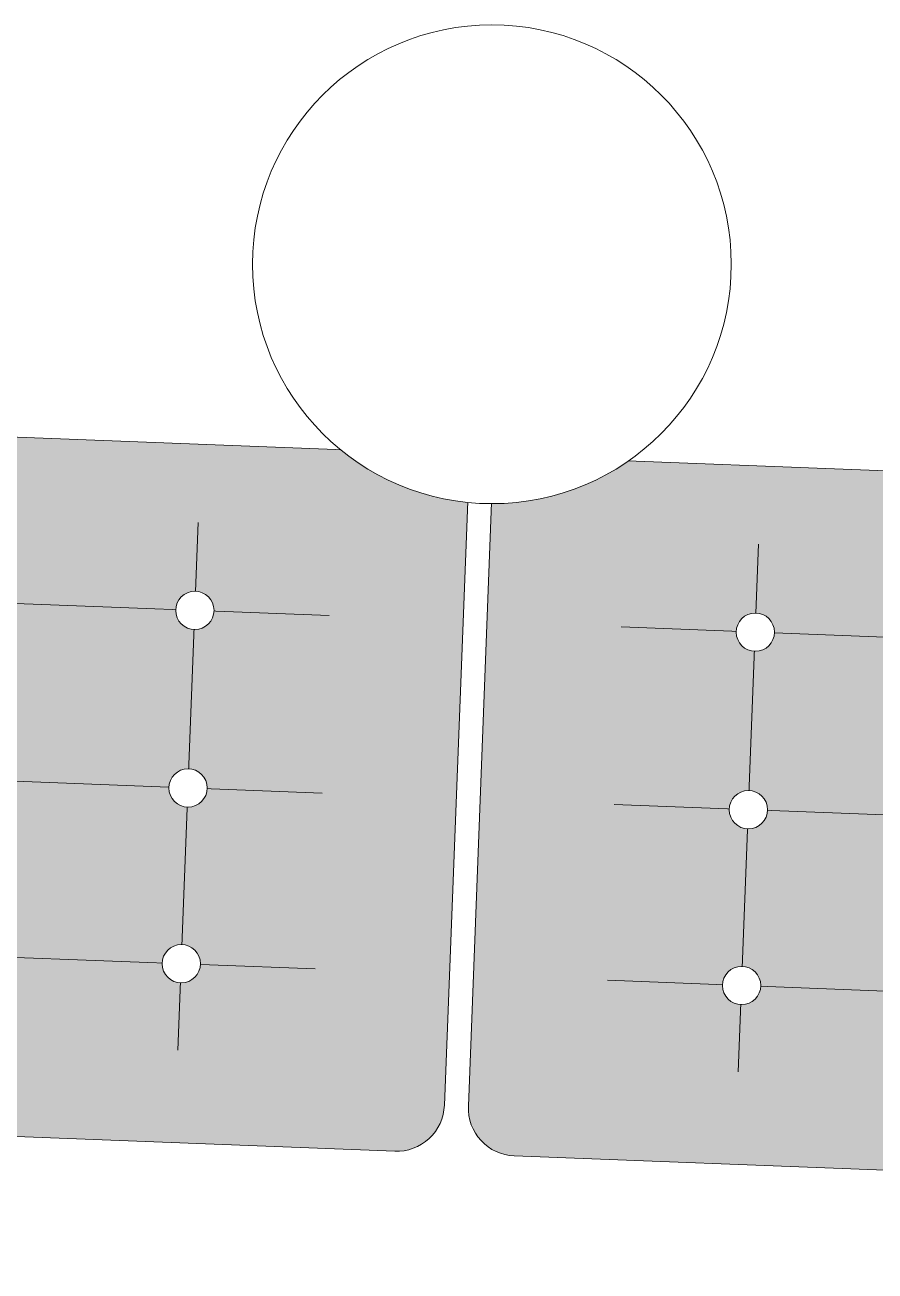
# Model space of a CAD drawing. Header units: millimetres. Extents: x 37982 to 83307, y -4479 to 56252.
# Drawn here: x 49631 to 50519, y 18488 to 19790 of the extents above; entities that cross this region are included whole.
import ezdxf

# ---------------------------------------------------------------- set-up
doc = ezdxf.new("R2010")
doc.units = ezdxf.units.MM
doc.header["$MEASUREMENT"] = 0
for name, color, linetype, lineweight in [('FIXT-JNRY-PART', 42, 'Continuous', 0), ('FURN-FREE', 1, 'Continuous', 0), ('FURN-PLNT', 211, 'Continuous', 0)]:
    doc.layers.add(name, color=color, linetype=linetype, lineweight=lineweight)

# ---------------------------------------------------------------- blocks, each defined once
blk = doc.blocks.new('*U4')
at = {"linetype": 'ByBlock', "lineweight": -2}
blk.add_hatch(color=7, dxfattribs=at).paths.add_polyline_path([(-793.1, 348.4, -0.414214), (-741.6, 386.4), (804.2, 326.7, -0.414214), (852.6, 284.8), (827.9, -354.7, -0.414214), (776, -402.8), (-769.8, -343, -0.414214), (-817.8, -291.1)])
at = {"color": 0, "linetype": 'ByBlock', "lineweight": -2}
for p, q in [((570.9, 253.8), (549.6, -297.1)), ((-693.2, 210.7), (707.4, 156.6)), ((-700.4, 25.3), (700.2, -28.8)), ((-707.5, -158.3), (693.1, -212.4))]:
    blk.add_line(p, q, dxfattribs=at)
at = {"color": 0, "linetype": 'ByBlock', "lineweight": -2, "flags": 128}
blk.add_lwpolyline([(-793.1, 348.4, -0.414214), (-741.6, 386.4), (804.2, 326.7, -0.414214), (852.6, 284.8), (827.9, -354.7, -0.414214), (776, -402.8), (-769.8, -343, -0.414214), (-817.8, -291.1), (-793.1, 348.4)], format="xyb", close=True, dxfattribs=at)
at = {"color": 0, "linetype": 'ByBlock', "lineweight": -2}
for points in [[(587.3, 161.2), (587.3, 162.5), (587.3, 163.7), (587.1, 165), (586.9, 166.2), (586.6, 167.4), (586.2, 168.6), (585.7, 169.8), (585.2, 170.9), (584.6, 172), (583.9, 173.1), (583.2, 174.1), (582.4, 175.1), (581.6, 176), (580.7, 176.9), (579.7, 177.7), (578.7, 178.4), (577.6, 179.1), (576.5, 179.7), (575.4, 180.3), (574.2, 180.7), (573, 181.1), (571.8, 181.5), (570.6, 181.7), (569.4, 181.9), (568.1, 182), (566.8, 182), (565.6, 181.9), (564.3, 181.7), (563.1, 181.5), (561.9, 181.2), (560.7, 180.8), (559.5, 180.4), (558.4, 179.9), (557.3, 179.3), (556.2, 178.6), (555.2, 177.9), (554.2, 177.1), (553.3, 176.2), (552.4, 175.3), (551.6, 174.3), (550.9, 173.3), (550.2, 172.3), (549.6, 171.2), (549, 170), (548.6, 168.9), (548.2, 167.7), (547.8, 166.5), (547.6, 165.2), (547.4, 164), (547.3, 162.7), (547.3, 161.5), (547.4, 160.2), (547.6, 159), (547.8, 157.7), (548.1, 156.5), (548.5, 155.3), (548.9, 154.2), (549.4, 153), (550, 151.9), (550.7, 150.8), (551.4, 149.8), (552.2, 148.9), (553.1, 147.9), (554, 147.1), (555, 146.3), (556, 145.5), (557, 144.8), (558.1, 144.2), (559.3, 143.7), (560.4, 143.2), (561.6, 142.8), (562.8, 142.5), (564.1, 142.2), (565.3, 142.1), (566.6, 142), (567.8, 142), (569.1, 142), (570.3, 142.2), (571.5, 142.4), (572.8, 142.7), (574, 143.1), (575.1, 143.6), (576.3, 144.1), (577.4, 144.7), (578.4, 145.3), (579.5, 146.1), (580.4, 146.9), (581.4, 147.7), (582.2, 148.6), (583, 149.6), (583.8, 150.6), (584.5, 151.7), (585.1, 152.8), (585.6, 153.9), (586.1, 155.1), (586.5, 156.2), (586.8, 157.5), (587.1, 158.7)], [(580.1, -24.2), (580.2, -22.9), (580.1, -21.7), (579.9, -20.4), (579.7, -19.2), (579.4, -18), (579, -16.8), (578.6, -15.6), (578, -14.4), (577.5, -13.3), (576.8, -12.3), (576.1, -11.3), (575.3, -10.3), (574.4, -9.4), (573.5, -8.5), (572.5, -7.7), (571.5, -6.9), (570.5, -6.3), (569.4, -5.6), (568.2, -5.1), (567.1, -4.6), (565.9, -4.2), (564.7, -3.9), (563.4, -3.7), (562.2, -3.5), (560.9, -3.4), (559.7, -3.4), (558.4, -3.5), (557.2, -3.6), (555.9, -3.8), (554.7, -4.2), (553.5, -4.5), (552.4, -5), (551.2, -5.5), (550.1, -6.1), (549, -6.8), (548, -7.5), (547, -8.3), (546.1, -9.2), (545.3, -10.1), (544.4, -11), (543.7, -12), (543, -13.1), (542.4, -14.2), (541.9, -15.3), (541.4, -16.5), (541, -17.7), (540.7, -18.9), (540.4, -20.1), (540.3, -21.4), (540.2, -22.6), (540.2, -23.9), (540.2, -25.1), (540.4, -26.4), (540.6, -27.6), (540.9, -28.8), (541.3, -30), (541.8, -31.2), (542.3, -32.3), (542.9, -33.5), (543.5, -34.5), (544.3, -35.5), (545.1, -36.5), (545.9, -37.4), (546.8, -38.3), (547.8, -39.1), (548.8, -39.9), (549.9, -40.5), (551, -41.2), (552.1, -41.7), (553.3, -42.2), (554.4, -42.6), (555.7, -42.9), (556.9, -43.1), (558.1, -43.3), (559.4, -43.4), (560.6, -43.4), (561.9, -43.3), (563.1, -43.2), (564.4, -42.9), (565.6, -42.6), (566.8, -42.3), (568, -41.8), (569.1, -41.3), (570.2, -40.7), (571.3, -40), (572.3, -39.3), (573.3, -38.5), (574.2, -37.6), (575.1, -36.7), (575.9, -35.8), (576.6, -34.8), (577.3, -33.7), (577.9, -32.6), (578.5, -31.5), (578.9, -30.3), (579.3, -29.1), (579.6, -27.9), (579.9, -26.7)], [(573.1, -207.8), (573.1, -206.5), (573, -205.3), (572.8, -204), (572.6, -202.8), (572.3, -201.6), (571.9, -200.4), (571.5, -199.2), (571, -198.1), (570.4, -197), (569.7, -195.9), (569, -194.9), (568.2, -193.9), (567.3, -193), (566.4, -192.1), (565.4, -191.3), (564.4, -190.6), (563.4, -189.9), (562.3, -189.3), (561.1, -188.7), (560, -188.2), (558.8, -187.9), (557.6, -187.5), (556.3, -187.3), (555.1, -187.1), (553.8, -187), (552.6, -187), (551.3, -187.1), (550.1, -187.2), (548.8, -187.5), (547.6, -187.8), (546.4, -188.1), (545.3, -188.6), (544.1, -189.1), (543, -189.7), (541.9, -190.4), (540.9, -191.1), (539.9, -191.9), (539, -192.8), (538.2, -193.7), (537.4, -194.6), (536.6, -195.7), (535.9, -196.7), (535.3, -197.8), (534.8, -198.9), (534.3, -200.1), (533.9, -201.3), (533.6, -202.5), (533.3, -203.7), (533.2, -205), (533.1, -206.2), (533.1, -207.5), (533.1, -208.8), (533.3, -210), (533.5, -211.2), (533.8, -212.5), (534.2, -213.7), (534.7, -214.8), (535.2, -216), (535.8, -217.1), (536.4, -218.1), (537.2, -219.2), (538, -220.1), (538.8, -221.1), (539.7, -221.9), (540.7, -222.7), (541.7, -223.5), (542.8, -224.2), (543.9, -224.8), (545, -225.3), (546.2, -225.8), (547.3, -226.2), (548.6, -226.5), (549.8, -226.7), (551, -226.9), (552.3, -227), (553.6, -227), (554.8, -226.9), (556.1, -226.8), (557.3, -226.6), (558.5, -226.3), (559.7, -225.9), (560.9, -225.4), (562, -224.9), (563.1, -224.3), (564.2, -223.6), (565.2, -222.9), (566.2, -222.1), (567.1, -221.3), (568, -220.3), (568.8, -219.4), (569.5, -218.4), (570.2, -217.3), (570.8, -216.2), (571.4, -215.1), (571.8, -213.9), (572.2, -212.7), (572.6, -211.5), (572.8, -210.3)]]:
    blk.add_wipeout(points, dxfattribs=at)
for centre in [(567.3, 162), (560.2, -23.4), (553.1, -207)]:
    blk.add_circle(centre, 20, dxfattribs=at)
blk = doc.blocks.new('*U5')
at = {"linetype": 'ByBlock', "lineweight": -2}
blk.add_hatch(color=7, dxfattribs=at).paths.add_polyline_path([(-828.1, 349.7, -0.414214), (-776.6, 387.8), (809.2, 326.5, -0.414214), (857.6, 284.6), (832.9, -354.9, -0.414214), (781, -403), (-804.8, -341.7, -0.414214), (-852.8, -289.8)])
at = {"color": 0, "linetype": 'ByBlock', "lineweight": -2}
for p, q in [((-549.6, 297.1), (-570.9, -253.8)), ((-693.2, 210.7), (707.4, 156.6)), ((-700.4, 25.3), (700.2, -28.8)), ((-707.5, -158.3), (693.1, -212.4))]:
    blk.add_line(p, q, dxfattribs=at)
at = {"color": 0, "linetype": 'ByBlock', "lineweight": -2, "flags": 128}
blk.add_lwpolyline([(-828.1, 349.7, -0.414214), (-776.6, 387.8), (809.2, 326.5, -0.414214), (857.6, 284.6), (832.9, -354.9, -0.414214), (781, -403), (-804.8, -341.7, -0.414214), (-852.8, -289.8), (-828.1, 349.7)], format="xyb", close=True, dxfattribs=at)
at = {"color": 0, "linetype": 'ByBlock', "lineweight": -2}
for points in [[(-533.2, 204.5), (-533.1, 205.8), (-533.2, 207), (-533.4, 208.3), (-533.6, 209.5), (-533.9, 210.7), (-534.3, 211.9), (-534.7, 213.1), (-535.3, 214.2), (-535.8, 215.3), (-536.5, 216.4), (-537.2, 217.4), (-538, 218.4), (-538.9, 219.3), (-539.8, 220.2), (-540.8, 221), (-541.8, 221.7), (-542.8, 222.4), (-543.9, 223), (-545.1, 223.6), (-546.2, 224), (-547.4, 224.4), (-548.6, 224.8), (-549.9, 225), (-551.1, 225.2), (-552.4, 225.3), (-553.6, 225.3), (-554.9, 225.2), (-556.1, 225), (-557.4, 224.8), (-558.6, 224.5), (-559.8, 224.1), (-560.9, 223.7), (-562.1, 223.2), (-563.2, 222.6), (-564.3, 221.9), (-565.3, 221.2), (-566.3, 220.4), (-567.2, 219.5), (-568, 218.6), (-568.8, 217.6), (-569.6, 216.6), (-570.3, 215.6), (-570.9, 214.5), (-571.4, 213.3), (-571.9, 212.2), (-572.3, 211), (-572.6, 209.8), (-572.9, 208.5), (-573, 207.3), (-573.1, 206), (-573.1, 204.8), (-573.1, 203.5), (-572.9, 202.3), (-572.7, 201), (-572.4, 199.8), (-572, 198.6), (-571.5, 197.5), (-571, 196.3), (-570.4, 195.2), (-569.8, 194.1), (-569, 193.1), (-568.2, 192.2), (-567.4, 191.2), (-566.5, 190.4), (-565.5, 189.6), (-564.5, 188.8), (-563.4, 188.1), (-562.3, 187.5), (-561.2, 187), (-560, 186.5), (-558.9, 186.1), (-557.6, 185.8), (-556.4, 185.5), (-555.2, 185.4), (-553.9, 185.3), (-552.7, 185.3), (-551.4, 185.3), (-550.1, 185.5), (-548.9, 185.7), (-547.7, 186), (-546.5, 186.4), (-545.3, 186.9), (-544.2, 187.4), (-543.1, 188), (-542, 188.6), (-541, 189.4), (-540, 190.2), (-539.1, 191), (-538.2, 191.9), (-537.4, 192.9), (-536.7, 193.9), (-536, 195), (-535.4, 196.1), (-534.8, 197.2), (-534.4, 198.4), (-534, 199.6), (-533.6, 200.8), (-533.4, 202)], [(-540.3, 19.1), (-540.3, 20.4), (-540.4, 21.6), (-540.5, 22.9), (-540.7, 24.1), (-541.1, 25.3), (-541.4, 26.5), (-541.9, 27.7), (-542.4, 28.9), (-543, 30), (-543.7, 31), (-544.4, 32), (-545.2, 33), (-546.1, 33.9), (-547, 34.8), (-547.9, 35.6), (-548.9, 36.4), (-550, 37), (-551.1, 37.7), (-552.2, 38.2), (-553.4, 38.7), (-554.6, 39.1), (-555.8, 39.4), (-557, 39.6), (-558.3, 39.8), (-559.5, 39.9), (-560.8, 39.9), (-562, 39.8), (-563.3, 39.7), (-564.5, 39.5), (-565.7, 39.1), (-566.9, 38.8), (-568.1, 38.3), (-569.2, 37.8), (-570.4, 37.2), (-571.4, 36.5), (-572.4, 35.8), (-573.4, 35), (-574.3, 34.1), (-575.2, 33.2), (-576, 32.3), (-576.8, 31.3), (-577.4, 30.2), (-578.1, 29.1), (-578.6, 28), (-579.1, 26.8), (-579.5, 25.6), (-579.8, 24.4), (-580, 23.2), (-580.2, 21.9), (-580.3, 20.7), (-580.3, 19.4), (-580.2, 18.2), (-580.1, 16.9), (-579.8, 15.7), (-579.5, 14.5), (-579.2, 13.3), (-578.7, 12.1), (-578.2, 11), (-577.6, 9.8), (-576.9, 8.8), (-576.2, 7.8), (-575.4, 6.8), (-574.5, 5.9), (-573.6, 5), (-572.7, 4.2), (-571.7, 3.4), (-570.6, 2.8), (-569.5, 2.1), (-568.4, 1.6), (-567.2, 1.1), (-566, 0.7), (-564.8, 0.4), (-563.6, 0.2), (-562.3, 0), (-561.1, -0.1), (-559.8, -0.1), (-558.6, 0), (-557.3, 0.1), (-556.1, 0.4), (-554.9, 0.7), (-553.7, 1), (-552.5, 1.5), (-551.3, 2), (-550.2, 2.6), (-549.2, 3.3), (-548.2, 4), (-547.2, 4.8), (-546.3, 5.7), (-545.4, 6.6), (-544.6, 7.5), (-543.8, 8.5), (-543.2, 9.6), (-542.5, 10.7), (-542, 11.8), (-541.5, 13), (-541.1, 14.2), (-540.8, 15.4), (-540.6, 16.6)], [(-547.4, -164.5), (-547.4, -163.2), (-547.5, -162), (-547.6, -160.7), (-547.8, -159.5), (-548.1, -158.3), (-548.5, -157.1), (-549, -155.9), (-549.5, -154.8), (-550.1, -153.7), (-550.8, -152.6), (-551.5, -151.6), (-552.3, -150.6), (-553.2, -149.7), (-554.1, -148.8), (-555, -148), (-556, -147.3), (-557.1, -146.6), (-558.2, -146), (-559.3, -145.4), (-560.5, -144.9), (-561.7, -144.5), (-562.9, -144.2), (-564.1, -144), (-565.4, -143.8), (-566.6, -143.7), (-567.9, -143.7), (-569.1, -143.8), (-570.4, -143.9), (-571.6, -144.2), (-572.8, -144.5), (-574, -144.8), (-575.2, -145.3), (-576.3, -145.8), (-577.5, -146.4), (-578.5, -147.1), (-579.5, -147.8), (-580.5, -148.6), (-581.4, -149.5), (-582.3, -150.4), (-583.1, -151.3), (-583.9, -152.4), (-584.5, -153.4), (-585.1, -154.5), (-585.7, -155.6), (-586.2, -156.8), (-586.6, -158), (-586.9, -159.2), (-587.1, -160.4), (-587.3, -161.7), (-587.4, -162.9), (-587.4, -164.2), (-587.3, -165.5), (-587.2, -166.7), (-586.9, -167.9), (-586.6, -169.2), (-586.3, -170.4), (-585.8, -171.5), (-585.3, -172.7), (-584.7, -173.8), (-584, -174.8), (-583.3, -175.9), (-582.5, -176.8), (-581.6, -177.8), (-580.7, -178.6), (-579.8, -179.4), (-578.8, -180.2), (-577.7, -180.9), (-576.6, -181.5), (-575.5, -182), (-574.3, -182.5), (-573.1, -182.9), (-571.9, -183.2), (-570.7, -183.4), (-569.4, -183.6), (-568.2, -183.7), (-566.9, -183.7), (-565.7, -183.6), (-564.4, -183.5), (-563.2, -183.3), (-562, -183), (-560.8, -182.6), (-559.6, -182.1), (-558.4, -181.6), (-557.3, -181), (-556.3, -180.3), (-555.3, -179.6), (-554.3, -178.8), (-553.4, -178), (-552.5, -177), (-551.7, -176.1), (-550.9, -175.1), (-550.3, -174), (-549.6, -172.9), (-549.1, -171.8), (-548.6, -170.6), (-548.2, -169.4), (-547.9, -168.2), (-547.7, -167)]]:
    blk.add_wipeout(points, dxfattribs=at)
for centre in [(-553.1, 205.3), (-560.3, 19.9), (-567.4, -163.7)]:
    blk.add_circle(centre, 20, dxfattribs=at)

msp = doc.modelspace()

# ---------------------------------------------------------------- wipeouts: each hides what was drawn before it
msp.add_wipeout([(51830.4, 18488.5), (48364.1, 18622.4), (48394.4, 19406.8), (48399.4, 19406.7), (48400.4, 19431.6), (51856.7, 19298.1), (51855.7, 19273.1), (51860.7, 19272.9)]).dxf.layer = 'FIXT-JNRY-PART'

# ---------------------------------------------------------------- next in the draw order: wipeouts: each hides what was drawn before it
msp.add_wipeout([(51825.6, 18493.6), (50077.5, 18561.2), (50078.4, 18586.2), (51801.6, 18519.6)]).dxf.layer = 'FIXT-JNRY-PART'

# ---------------------------------------------------------------- next in the draw order: wipeouts: each hides what was drawn before it
msp.add_wipeout([(48369.3, 18627.2), (50077.5, 18561.2), (50078.4, 18586.2), (48395.2, 18651.2)]).dxf.layer = 'FIXT-JNRY-PART'

# ---------------------------------------------------------------- next in the draw order: block references
at = {"layer": 'FURN-PLNT'}
msp.add_blockref('*U4', (49240.9, 19016.4), dxfattribs=at)

# ---------------------------------------------------------------- next in the draw order: block references
msp.add_blockref('*U5', (50946.6, 18950.4), dxfattribs=at)

# ---------------------------------------------------------------- next in the draw order: wipeouts: each hides what was drawn before it
msp.add_wipeout([(50368.2, 19530.2), (50368.3, 19545.9), (50367.5, 19561.6), (50365.6, 19577.2), (50362.8, 19592.6), (50359, 19607.9), (50354.2, 19622.8), (50348.5, 19637.5), (50342, 19651.8), (50334.5, 19665.6), (50326.2, 19678.9), (50317, 19691.7), (50307.1, 19703.8), (50296.4, 19715.4), (50285.1, 19726.2), (50273, 19736.3), (50260.4, 19745.6), (50247.2, 19754.1), (50233.5, 19761.8), (50219.3, 19768.6), (50204.8, 19774.5), (50189.9, 19779.4), (50174.7, 19783.4), (50159.3, 19786.5), (50143.7, 19788.6), (50128.1, 19789.7), (50112.3, 19789.8), (50096.7, 19788.9), (50081.1, 19787.1), (50065.6, 19784.2), (50050.4, 19780.4), (50035.4, 19775.7), (50020.8, 19770), (50006.5, 19763.4), (49992.7, 19756), (49979.4, 19747.6), (49966.6, 19738.5), (49954.4, 19728.6), (49942.9, 19717.9), (49932.1, 19706.5), (49922, 19694.5), (49912.6, 19681.9), (49904.1, 19668.7), (49896.5, 19655), (49889.7, 19640.8), (49883.8, 19626.2), (49878.8, 19611.3), (49874.8, 19596.2), (49871.8, 19580.8), (49869.7, 19565.2), (49868.6, 19549.5), (49868.5, 19533.8), (49869.3, 19518.1), (49871.2, 19502.5), (49874, 19487.1), (49877.8, 19471.8), (49882.6, 19456.9), (49888.2, 19442.2), (49894.8, 19428), (49902.3, 19414.2), (49910.6, 19400.8), (49919.8, 19388.1), (49929.7, 19375.9), (49940.4, 19364.4), (49951.7, 19353.5), (49963.8, 19343.4), (49976.4, 19334.1), (49989.6, 19325.6), (50003.3, 19317.9), (50017.5, 19311.1), (50032, 19305.3), (50046.9, 19300.3), (50062.1, 19296.3), (50077.5, 19293.2), (50093.1, 19291.1), (50108.7, 19290), (50124.4, 19289.9), (50140.1, 19290.8), (50155.7, 19292.7), (50171.2, 19295.5), (50186.4, 19299.3), (50201.4, 19304), (50216, 19309.7), (50230.3, 19316.3), (50244.1, 19323.8), (50257.4, 19332.1), (50270.2, 19341.2), (50282.4, 19351.1), (50293.9, 19361.8), (50304.7, 19373.2), (50314.8, 19385.2), (50324.1, 19397.9), (50332.7, 19411.1), (50340.3, 19424.8), (50347.1, 19438.9), (50353, 19453.5), (50358, 19468.4), (50362, 19483.6), (50365, 19499)]).dxf.layer = 'FURN-FREE'

# ---------------------------------------------------------------- next in the draw order: linework, layer by layer
at = {"layer": 'FURN-FREE'}
msp.add_circle((50118.4, 19539.9), 250, dxfattribs=at)

doc.saveas('drawing.dxf')
